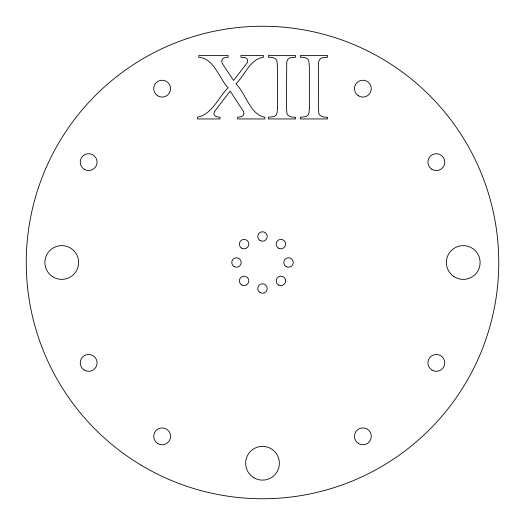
<?xml version="1.0" encoding="UTF-8"?>
<svg xmlns="http://www.w3.org/2000/svg" width="525" height="525" viewBox="0 0 525 525"><rect width="100%" height="100%" fill="white"/><g stroke="black" fill="none" stroke-linecap="round" stroke-linejoin="round"><path stroke-width="0.79" d="M277.463 107.723L277.187 112.383L276.34 114.929L274.024 116.648L268.387 117.219L268.387 118.952L295.568 118.952L295.568 117.219C292.438 117.429 288.908 116.95 287.057 114.089L286.447 107.723L286.742 62.081L287.615 59.535L289.925 57.816L295.568 57.245L295.568 55.512L268.387 55.512L268.387 57.245C271.497 57.048 275.048 57.494 276.859 60.375L277.463 66.741L277.463 107.723M309.376 107.723L309.094 112.383L308.254 114.929L305.937 116.648L300.3 117.219L300.3 118.952L327.482 118.952L327.482 117.219C324.352 117.429 320.814 116.95 318.964 114.089L318.353 107.723L318.649 62.081L319.528 59.535L321.832 57.816L327.482 57.245L327.482 55.512L300.3 55.512L300.3 57.245C303.404 57.048 306.961 57.494 308.766 60.375L309.376 66.741L309.376 107.723M214.351 111.727L213.931 113.617L214.246 114.988L215.191 116.097L217.028 116.872L220.014 117.219L220.014 118.952L197.505 118.952L197.505 117.219C212.336 114.181 218.341 97.44 228.106 87.747C218.866 78.022 214.403 58.721 198.772 57.245L198.772 55.512L228.106 55.512L228.106 57.245L224.956 57.619L222.981 58.459L221.602 60.847L222.16 62.974L223.847 65.894L233.579 80.45L247.262 62.718L247.708 60.795L247.15 59.069L245.372 57.684L240.923 57.245L240.923 55.512L263.432 55.512L263.432 57.245C249.821 59.259 244.873 75.37 235.922 83.816C245.457 92.708 250.031 114.739 264.882 117.219L264.882 118.952L237.648 118.952L237.648 117.219L241.671 116.662L243.285 115.375L243.922 113.617L243.495 111.471L230.167 91.068L214.351 111.727M141.179 465.216A236.25 236.25 0 0 0 498.724 266.208A236.25 236.25 0 0 0 147.604 56.07A236.25 236.25 0 0 0 141.179 465.216M358.345 95.78A8.439 8.439 0 0 0 371.3 89.007A8.439 8.439 0 0 0 358.962 81.178A8.439 8.439 0 0 0 358.345 95.78M157.612 95.78A8.439 8.439 0 0 0 170.559 89.007A8.439 8.439 0 0 0 158.222 81.178A8.439 8.439 0 0 0 157.612 95.78M84.282 169.345A8.439 8.439 0 0 0 97.092 162.31A8.439 8.439 0 0 0 84.591 154.737A8.439 8.439 0 0 0 84.282 169.345M52.421 276.557A16.872 16.872 0 0 0 78.606 263.557A16.872 16.872 0 0 0 54.259 247.387A16.872 16.872 0 0 0 52.421 276.557M84.138 369.994A8.439 8.439 0 0 0 97.086 363.221A8.439 8.439 0 0 0 84.748 355.392A8.439 8.439 0 0 0 84.138 369.994M157.763 443.559A8.439 8.439 0 0 0 170.566 436.524A8.439 8.439 0 0 0 158.064 428.951A8.439 8.439 0 0 0 157.763 443.559M254.061 477.855A16.872 16.872 0 0 0 279.372 463.24A16.872 16.872 0 0 0 254.061 448.626A16.872 16.872 0 0 0 254.061 477.855M358.345 443.467A8.439 8.439 0 0 0 371.3 436.695A8.439 8.439 0 0 0 358.962 428.866A8.439 8.439 0 0 0 358.345 443.467M431.977 370.086A8.439 8.439 0 0 0 444.78 363.044A8.439 8.439 0 0 0 432.278 355.477A8.439 8.439 0 0 0 431.977 370.086M453.902 276.557A16.872 16.872 0 0 0 480.08 263.557A16.872 16.872 0 0 0 455.733 247.387A16.872 16.872 0 0 0 453.902 276.557M431.826 169.253A8.439 8.439 0 0 0 444.773 162.481A8.439 8.439 0 0 0 432.436 154.652A8.439 8.439 0 0 0 431.826 169.253M241.743 248.2A4.725 4.725 0 0 0 248.83 244.105A4.725 4.725 0 0 0 241.743 240.017A4.725 4.725 0 0 0 241.743 248.2M278.532 248.2A4.725 4.725 0 0 0 285.62 244.105A4.725 4.725 0 0 0 278.532 240.017A4.725 4.725 0 0 0 278.532 248.2M278.532 284.983A4.725 4.725 0 0 0 285.62 280.895A4.725 4.725 0 0 0 278.532 276.8A4.725 4.725 0 0 0 278.532 284.983M241.743 284.983A4.725 4.725 0 0 0 248.83 280.895A4.725 4.725 0 0 0 241.743 276.8A4.725 4.725 0 0 0 241.743 284.983M260.137 240.581A4.725 4.725 0 0 0 267.225 236.486A4.725 4.725 0 0 0 260.137 232.398A4.725 4.725 0 0 0 260.137 240.581M286.151 266.595A4.725 4.725 0 0 0 293.239 262.5A4.725 4.725 0 0 0 286.151 258.405A4.725 4.725 0 0 0 286.151 266.595M260.137 292.602A4.725 4.725 0 0 0 267.225 288.514A4.725 4.725 0 0 0 260.137 284.419A4.725 4.725 0 0 0 260.137 292.602M234.124 266.595A4.725 4.725 0 0 0 241.211 262.5A4.725 4.725 0 0 0 234.124 258.405A4.725 4.725 0 0 0 234.124 266.595"/></g></svg>
